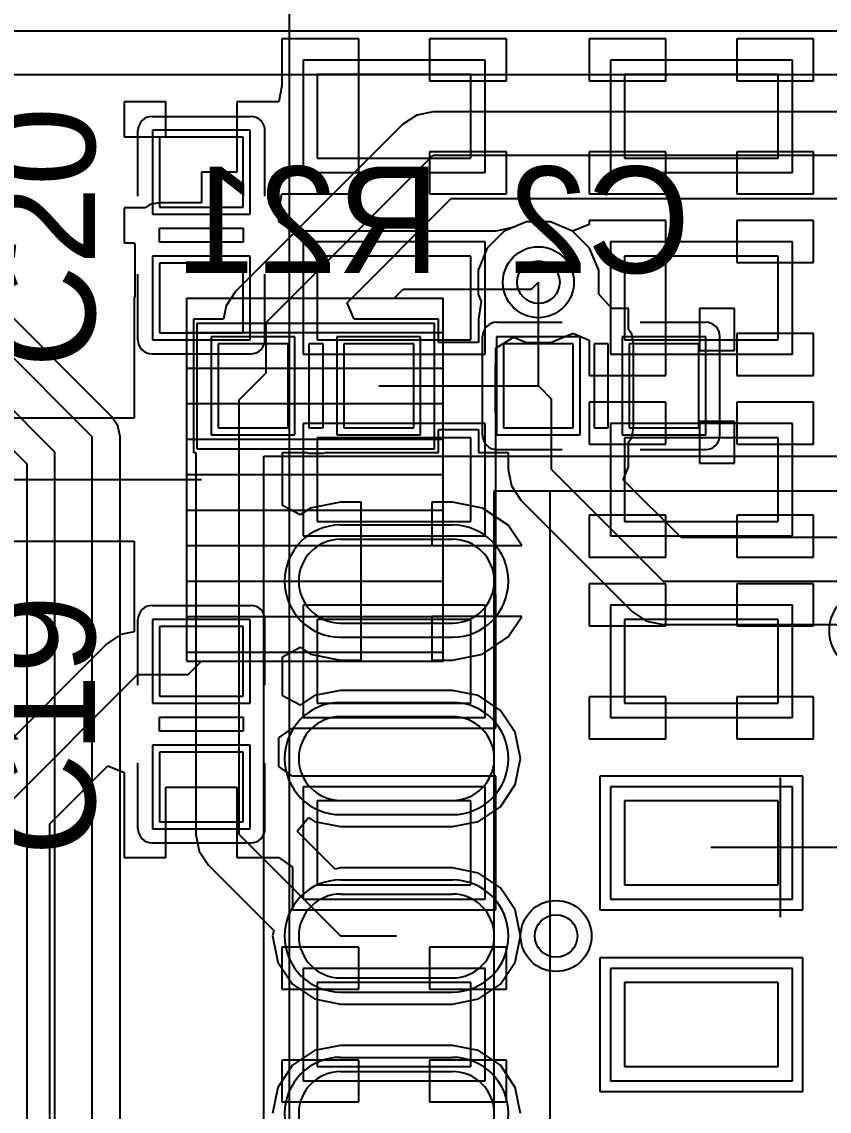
# Model space of a CAD drawing. Header units: millimetres. Extents: x 3.09 to 5.5, y 1.46 to 3.23.
# Drawn here: x 3.7693 to 3.997, y 2.4006 to 2.7076 of the extents above; entities that cross this region are included whole.
import ezdxf

# ---------------------------------------------------------------- set-up
doc = ezdxf.new("R2010")
doc.units = ezdxf.units.MM
doc.header["$MEASUREMENT"] = 0
for name, color, linetype in [('BottomLayer', 5, 'Continuous'), ('BottomOverlay', 54, 'Continuous'), ('BottomPaste', 16, 'Continuous'), ('BottomSolder', 6, 'Continuous'), ('Mechanical12', 56, 'Continuous'), ('Mechanical13', 56, 'Continuous'), ('Mechanical15', 56, 'Continuous'), ('MultiLayer', 9, 'Continuous'), ('TopLayer', 1, 'Continuous'), ('TopOverlay', 2, 'Continuous'), ('TopPaste', 8, 'Continuous'), ('TopSolder', 216, 'Continuous'), ('ViaHoleLayer', 16, 'Continuous')]:
    doc.layers.add(name, color=color, linetype=linetype)

# ---------------------------------------------------------------- blocks, each defined once
blk = doc.blocks.new('SOP_8_B_17')
at = {"layer": 'BottomLayer'}
for p, q in [((-0.09252, 0.08681), (-0.12402, 0.08681)), ((0.12402, 0.08681), (0.09252, 0.08681)), ((-0.09252, 0.06319), (-0.12402, 0.06319)), ((0.12402, 0.06319), (0.09252, 0.06319)), ((-0.09252, 0.03681), (-0.12402, 0.03681)), ((0.12402, 0.03681), (0.09252, 0.03681)), ((-0.09252, 0.01319), (-0.12402, 0.01319)), ((0.12402, 0.01319), (0.09252, 0.01319)), ((-0.09252, -0.01319), (-0.12402, -0.01319)), ((0.12402, -0.01319), (0.09252, -0.01319)), ((-0.09252, -0.03681), (-0.12402, -0.03681)), ((0.12402, -0.03681), (0.09252, -0.03681)), ((-0.09252, -0.06319), (-0.12402, -0.06319)), ((0.12402, -0.06319), (0.09252, -0.06319)), ((-0.09252, -0.08681), (-0.12402, -0.08681)), ((0.12402, -0.08681), (0.09252, -0.08681))]:
    blk.add_line(p, q, dxfattribs=at)
for centre, start, end in [((-0.12402, 0.075), 90, 270), ((-0.09252, 0.075), 270, 90), ((0.09252, 0.075), 90, 270), ((0.12402, 0.075), 270, 90), ((-0.12402, 0.025), 90, 270), ((-0.09252, 0.025), 270, 90), ((0.09252, 0.025), 90, 270), ((0.12402, 0.025), 270, 90), ((-0.12402, -0.025), 90, 270), ((-0.09252, -0.025), 270, 90), ((0.09252, -0.025), 90, 270), ((0.12402, -0.025), 270, 90), ((-0.12402, -0.075), 90, 270), ((-0.09252, -0.075), 270, 90), ((0.09252, -0.075), 90, 270), ((0.12402, -0.075), 270, 90)]:
    blk.add_arc(centre, 0.01181, start, end, dxfattribs=at)
at = {"layer": 'BottomOverlay'}
for p, q in [((0.06496, 0.10039), (-0.06496, 0.10039)), ((-0.06496, 0.10039), (-0.06496, -0.10039)), ((0.06496, 0.10039), (0.06496, -0.10039)), ((0.06496, -0.10039), (-0.06496, -0.10039))]:
    blk.add_line(p, q, dxfattribs=at)
for centre, radius in [((-0.02559, -0.06102), 0.01181), ((-0.10827, -0.10846), 0.00492)]:
    blk.add_circle(centre, radius, dxfattribs=at)
at = {"layer": 'BottomPaste'}
for p, q in [((-0.09252, 0.08681), (-0.12402, 0.08681)), ((0.12402, 0.08681), (0.09252, 0.08681)), ((-0.09252, 0.06319), (-0.12402, 0.06319)), ((0.12402, 0.06319), (0.09252, 0.06319)), ((-0.09252, 0.03681), (-0.12402, 0.03681)), ((0.12402, 0.03681), (0.09252, 0.03681)), ((-0.09252, 0.01319), (-0.12402, 0.01319)), ((0.12402, 0.01319), (0.09252, 0.01319)), ((-0.09252, -0.01319), (-0.12402, -0.01319)), ((0.12402, -0.01319), (0.09252, -0.01319)), ((-0.09252, -0.03681), (-0.12402, -0.03681)), ((0.12402, -0.03681), (0.09252, -0.03681)), ((-0.09252, -0.06319), (-0.12402, -0.06319)), ((0.12402, -0.06319), (0.09252, -0.06319)), ((-0.09252, -0.08681), (-0.12402, -0.08681)), ((0.12402, -0.08681), (0.09252, -0.08681))]:
    blk.add_line(p, q, dxfattribs=at)
for centre, start, end in [((-0.12402, 0.075), 90, 270), ((-0.09252, 0.075), 270, 90), ((0.09252, 0.075), 90, 270), ((0.12402, 0.075), 270, 90), ((-0.12402, 0.025), 90, 270), ((-0.09252, 0.025), 270, 90), ((0.09252, 0.025), 90, 270), ((0.12402, 0.025), 270, 90), ((-0.12402, -0.025), 90, 270), ((-0.09252, -0.025), 270, 90), ((0.09252, -0.025), 90, 270), ((0.12402, -0.025), 270, 90), ((-0.12402, -0.075), 90, 270), ((-0.09252, -0.075), 270, 90), ((0.09252, -0.075), 90, 270), ((0.12402, -0.075), 270, 90)]:
    blk.add_arc(centre, 0.01181, start, end, dxfattribs=at)
at = {"layer": 'BottomSolder'}
for p, q in [((-0.09252, 0.09081), (-0.12402, 0.09081)), ((0.12402, 0.09081), (0.09252, 0.09081)), ((-0.09252, 0.05919), (-0.12402, 0.05919)), ((0.12402, 0.05919), (0.09252, 0.05919)), ((-0.09252, 0.04081), (-0.12402, 0.04081)), ((0.12402, 0.04081), (0.09252, 0.04081)), ((-0.09252, 0.00919), (-0.12402, 0.00919)), ((0.12402, 0.00919), (0.09252, 0.00919)), ((-0.09252, -0.00919), (-0.12402, -0.00919)), ((0.12402, -0.00919), (0.09252, -0.00919)), ((-0.09252, -0.04081), (-0.12402, -0.04081)), ((0.12402, -0.04081), (0.09252, -0.04081)), ((-0.09252, -0.05919), (-0.12402, -0.05919)), ((0.12402, -0.05919), (0.09252, -0.05919)), ((-0.09252, -0.09081), (-0.12402, -0.09081)), ((0.12402, -0.09081), (0.09252, -0.09081))]:
    blk.add_line(p, q, dxfattribs=at)
for centre, start, end in [((-0.12402, 0.075), 90, 270), ((-0.09252, 0.075), 270, 90), ((0.09252, 0.075), 90, 270), ((0.12402, 0.075), 270, 90), ((-0.12402, 0.025), 90, 270), ((-0.09252, 0.025), 270, 90), ((0.09252, 0.025), 90, 270), ((0.12402, 0.025), 270, 90), ((-0.12402, -0.025), 90, 270), ((-0.09252, -0.025), 270, 90), ((0.09252, -0.025), 90, 270), ((0.12402, -0.025), 270, 90), ((-0.12402, -0.075), 90, 270), ((-0.09252, -0.075), 270, 90), ((0.09252, -0.075), 90, 270), ((0.12402, -0.075), 270, 90)]:
    blk.add_arc(centre, 0.01581, start, end, dxfattribs=at)
at = {"layer": 'Mechanical13'}
for p, q in [((0.08071, 0.10039), (-0.08071, 0.10039)), ((-0.08071, 0.10039), (-0.08071, -0.10039)), ((0.08071, 0.10039), (0.08071, -0.10039)), ((0.08071, -0.10039), (-0.08071, -0.10039))]:
    blk.add_line(p, q, dxfattribs=at)
blk.add_circle((-0.04528, -0.06496), 0.01969, dxfattribs=at)
at = {"layer": 'Mechanical15'}
for p, q in [((0.14567, 0.11024), (-0.14567, 0.11024)), ((-0.14567, 0.11024), (-0.14567, -0.11024)), ((0.14567, 0.11024), (0.14567, -0.11024)), ((0, 0.01969), (0, -0.01969)), ((0.01969, 0), (-0.01969, 0)), ((0.14567, -0.11024), (-0.14567, -0.11024))]:
    blk.add_line(p, q, dxfattribs=at)
blk = doc.blocks.new('AIR722UG_A10_18')
at = {"layer": 'TopLayer'}
for p, q in [((0.00787, 0.67126), (0.00787, 0.64764)), ((0.05118, 0.67126), (0.00787, 0.67126)), ((0.05118, 0.64764), (0.05118, 0.67126)), ((0.09449, 0.67126), (0.09449, 0.64764)), ((0.1378, 0.67126), (0.09449, 0.67126)), ((0.1378, 0.64764), (0.1378, 0.67126)), ((0.00787, 0.64764), (0.05118, 0.64764)), ((0.09449, 0.64764), (0.1378, 0.64764)), ((0.00787, 0.62008), (0.00787, 0.59646)), ((0.05118, 0.62008), (0.00787, 0.62008)), ((0.05118, 0.59646), (0.05118, 0.62008)), ((0.09449, 0.62008), (0.09449, 0.59646)), ((0.1378, 0.62008), (0.09449, 0.62008)), ((0.1378, 0.59646), (0.1378, 0.62008)), ((0.00787, 0.59646), (0.05118, 0.59646)), ((0.09449, 0.59646), (0.1378, 0.59646)), ((0.00787, 0.5689), (0.00787, 0.54528)), ((0.05118, 0.5689), (0.00787, 0.5689)), ((0.05118, 0.54528), (0.05118, 0.5689)), ((0.09449, 0.5689), (0.09449, 0.54528)), ((0.1378, 0.5689), (0.09449, 0.5689)), ((0.1378, 0.54528), (0.1378, 0.5689)), ((0.00787, 0.54528), (0.05118, 0.54528)), ((0.09449, 0.54528), (0.1378, 0.54528)), ((0.00787, 0.51772), (0.00787, 0.49409)), ((0.05118, 0.51772), (0.00787, 0.51772)), ((0.05118, 0.49409), (0.05118, 0.51772)), ((0.09449, 0.51772), (0.09449, 0.49409)), ((0.1378, 0.51772), (0.09449, 0.51772)), ((0.1378, 0.49409), (0.1378, 0.51772)), ((0.00787, 0.49409), (0.05118, 0.49409)), ((0.09449, 0.49409), (0.1378, 0.49409)), ((0.00787, 0.46654), (0.00787, 0.44291)), ((0.05118, 0.46654), (0.00787, 0.46654)), ((0.05118, 0.44291), (0.05118, 0.46654)), ((0.09449, 0.46654), (0.09449, 0.44291)), ((0.1378, 0.46654), (0.09449, 0.46654)), ((0.1378, 0.44291), (0.1378, 0.46654)), ((0.00787, 0.44291), (0.05118, 0.44291)), ((0.09449, 0.44291), (0.1378, 0.44291)), ((0.00787, 0.41535), (0.00787, 0.39173)), ((0.05118, 0.41535), (0.00787, 0.41535)), ((0.05118, 0.39173), (0.05118, 0.41535)), ((0.09449, 0.41535), (0.09449, 0.39173)), ((0.1378, 0.41535), (0.09449, 0.41535)), ((0.1378, 0.39173), (0.1378, 0.41535)), ((0.00787, 0.39173), (0.05118, 0.39173)), ((0.09449, 0.39173), (0.1378, 0.39173))]:
    blk.add_line(p, q, dxfattribs=at)
at = {"layer": 'TopOverlay'}
blk.add_line((0, 0), (0, 0.81102), dxfattribs=at)
at = {"layer": 'TopPaste'}
for p, q in [((0.00787, 0.67126), (0.00787, 0.64764)), ((0.05118, 0.67126), (0.00787, 0.67126)), ((0.05118, 0.64764), (0.05118, 0.67126)), ((0.09449, 0.67126), (0.09449, 0.64764)), ((0.1378, 0.67126), (0.09449, 0.67126)), ((0.1378, 0.64764), (0.1378, 0.67126)), ((0.00787, 0.64764), (0.05118, 0.64764)), ((0.09449, 0.64764), (0.1378, 0.64764)), ((0.00787, 0.62008), (0.00787, 0.59646)), ((0.05118, 0.62008), (0.00787, 0.62008)), ((0.05118, 0.59646), (0.05118, 0.62008)), ((0.09449, 0.62008), (0.09449, 0.59646)), ((0.1378, 0.62008), (0.09449, 0.62008)), ((0.1378, 0.59646), (0.1378, 0.62008)), ((0.00787, 0.59646), (0.05118, 0.59646)), ((0.09449, 0.59646), (0.1378, 0.59646)), ((0.00787, 0.5689), (0.00787, 0.54528)), ((0.05118, 0.5689), (0.00787, 0.5689)), ((0.05118, 0.54528), (0.05118, 0.5689)), ((0.09449, 0.5689), (0.09449, 0.54528)), ((0.1378, 0.5689), (0.09449, 0.5689)), ((0.1378, 0.54528), (0.1378, 0.5689)), ((0.00787, 0.54528), (0.05118, 0.54528)), ((0.09449, 0.54528), (0.1378, 0.54528)), ((0.00787, 0.51772), (0.00787, 0.49409)), ((0.05118, 0.51772), (0.00787, 0.51772)), ((0.05118, 0.49409), (0.05118, 0.51772)), ((0.09449, 0.51772), (0.09449, 0.49409)), ((0.1378, 0.51772), (0.09449, 0.51772)), ((0.1378, 0.49409), (0.1378, 0.51772)), ((0.00787, 0.49409), (0.05118, 0.49409)), ((0.09449, 0.49409), (0.1378, 0.49409)), ((0.00787, 0.46654), (0.00787, 0.44291)), ((0.05118, 0.46654), (0.00787, 0.46654)), ((0.05118, 0.44291), (0.05118, 0.46654)), ((0.09449, 0.46654), (0.09449, 0.44291)), ((0.1378, 0.46654), (0.09449, 0.46654)), ((0.1378, 0.44291), (0.1378, 0.46654)), ((0.00787, 0.44291), (0.05118, 0.44291)), ((0.09449, 0.44291), (0.1378, 0.44291)), ((0.00787, 0.41535), (0.00787, 0.39173)), ((0.05118, 0.41535), (0.00787, 0.41535)), ((0.05118, 0.39173), (0.05118, 0.41535)), ((0.09449, 0.41535), (0.09449, 0.39173)), ((0.1378, 0.41535), (0.09449, 0.41535)), ((0.1378, 0.39173), (0.1378, 0.41535)), ((0.00787, 0.39173), (0.05118, 0.39173)), ((0.09449, 0.39173), (0.1378, 0.39173))]:
    blk.add_line(p, q, dxfattribs=at)
at = {"layer": 'TopSolder'}
for p, q in [((0.00387, 0.67526), (0.00387, 0.64364)), ((0.05518, 0.67526), (0.00387, 0.67526)), ((0.05518, 0.64364), (0.05518, 0.67526)), ((0.09049, 0.67526), (0.09049, 0.64364)), ((0.1418, 0.67526), (0.09049, 0.67526)), ((0.1418, 0.64364), (0.1418, 0.67526)), ((0.00387, 0.64364), (0.05518, 0.64364)), ((0.09049, 0.64364), (0.1418, 0.64364)), ((0.00387, 0.62408), (0.00387, 0.59246)), ((0.05518, 0.62408), (0.00387, 0.62408)), ((0.05518, 0.59246), (0.05518, 0.62408)), ((0.09049, 0.62408), (0.09049, 0.59246)), ((0.1418, 0.62408), (0.09049, 0.62408)), ((0.1418, 0.59246), (0.1418, 0.62408)), ((0.00387, 0.59246), (0.05518, 0.59246)), ((0.09049, 0.59246), (0.1418, 0.59246)), ((0.00387, 0.5729), (0.00387, 0.54128)), ((0.05518, 0.5729), (0.00387, 0.5729)), ((0.05518, 0.54128), (0.05518, 0.5729)), ((0.09049, 0.5729), (0.09049, 0.54128)), ((0.1418, 0.5729), (0.09049, 0.5729)), ((0.1418, 0.54128), (0.1418, 0.5729)), ((0.00387, 0.54128), (0.05518, 0.54128)), ((0.09049, 0.54128), (0.1418, 0.54128)), ((0.00387, 0.52172), (0.00387, 0.49009)), ((0.05518, 0.52172), (0.00387, 0.52172)), ((0.05518, 0.49009), (0.05518, 0.52172)), ((0.09049, 0.52172), (0.09049, 0.49009)), ((0.1418, 0.52172), (0.09049, 0.52172)), ((0.1418, 0.49009), (0.1418, 0.52172)), ((0.00387, 0.49009), (0.05518, 0.49009)), ((0.09049, 0.49009), (0.1418, 0.49009)), ((0.00387, 0.47054), (0.00387, 0.43891)), ((0.05518, 0.47054), (0.00387, 0.47054)), ((0.05518, 0.43891), (0.05518, 0.47054)), ((0.09049, 0.47054), (0.09049, 0.43891)), ((0.1418, 0.47054), (0.09049, 0.47054)), ((0.1418, 0.43891), (0.1418, 0.47054)), ((0.00387, 0.43891), (0.05518, 0.43891)), ((0.09049, 0.43891), (0.1418, 0.43891)), ((0.00387, 0.41935), (0.00387, 0.38773)), ((0.05518, 0.41935), (0.00387, 0.41935)), ((0.05518, 0.38773), (0.05518, 0.41935)), ((0.09049, 0.41935), (0.09049, 0.38773)), ((0.1418, 0.41935), (0.09049, 0.41935)), ((0.1418, 0.38773), (0.1418, 0.41935)), ((0.00387, 0.38773), (0.05518, 0.38773)), ((0.09049, 0.38773), (0.1418, 0.38773))]:
    blk.add_line(p, q, dxfattribs=at)
blk = doc.blocks.new('R0402_B_36')
at = {"layer": 'BottomLayer'}
for p, q in [((-0.00787, 0.01181), (-0.02756, 0.01181)), ((-0.02756, 0.01181), (-0.02756, -0.01181)), ((-0.00787, -0.01181), (-0.00787, 0.01181)), ((-0.002, 0.01181), (-0.002, -0.01181)), ((0.002, 0.01181), (-0.002, 0.01181)), ((0.002, -0.01181), (0.002, 0.01181)), ((0.02756, 0.01181), (0.00787, 0.01181)), ((0.00787, 0.01181), (0.00787, -0.01181)), ((0.02756, -0.01181), (0.02756, 0.01181)), ((-0.02756, -0.01181), (-0.00787, -0.01181)), ((-0.002, -0.01181), (0.002, -0.01181)), ((0.00787, -0.01181), (0.02756, -0.01181))]:
    blk.add_line(p, q, dxfattribs=at)
at = {"layer": 'BottomOverlay'}
for p, q in [((-0.03346, 0.01772), (0.03346, 0.01772)), ((-0.03346, -0.01772), (-0.03346, 0.01772)), ((0.03346, -0.01772), (0.03346, 0.01772)), ((-0.03346, -0.01772), (0.03346, -0.01772))]:
    blk.add_line(p, q, dxfattribs=at)
at = {"layer": 'BottomPaste'}
for p, q in [((-0.00787, 0.01181), (-0.02756, 0.01181)), ((-0.02756, 0.01181), (-0.02756, -0.01181)), ((-0.00787, -0.01181), (-0.00787, 0.01181)), ((0.02756, 0.01181), (0.00787, 0.01181)), ((0.00787, 0.01181), (0.00787, -0.01181)), ((0.02756, -0.01181), (0.02756, 0.01181)), ((-0.02756, -0.01181), (-0.00787, -0.01181)), ((0.00787, -0.01181), (0.02756, -0.01181))]:
    blk.add_line(p, q, dxfattribs=at)
at = {"layer": 'BottomSolder'}
for p, q in [((-0.00591, 0.01378), (-0.02953, 0.01378)), ((-0.02953, 0.01378), (-0.02953, -0.01378)), ((-0.00591, -0.01378), (-0.00591, 0.01378)), ((0.02953, 0.01378), (0.00591, 0.01378)), ((0.00591, 0.01378), (0.00591, -0.01378)), ((0.02953, -0.01378), (0.02953, 0.01378)), ((-0.02953, -0.01378), (-0.00591, -0.01378)), ((0.00591, -0.01378), (0.02953, -0.01378))]:
    blk.add_line(p, q, dxfattribs=at)
at = {"layer": 'Mechanical12'}
for p, q in [((-0.03346, 0.01772), (0.03346, 0.01772)), ((-0.03346, -0.01772), (-0.03346, 0.01772)), ((0.03346, -0.01772), (0.03346, 0.01772)), ((-0.03346, -0.01772), (0.03346, -0.01772))]:
    blk.add_line(p, q, dxfattribs=at)
blk = doc.blocks.new('C0402_71')
at = {"layer": 'TopLayer'}
for p, q in [((-0.00787, 0.01181), (-0.02756, 0.01181)), ((-0.02756, 0.01181), (-0.02756, -0.01181)), ((-0.00787, -0.01181), (-0.00787, 0.01181)), ((-0.002, -0.01181), (-0.002, 0.01181)), ((-0.002, 0.01181), (0.002, 0.01181)), ((0.002, 0.01181), (0.002, -0.01181)), ((0.02756, 0.01181), (0.00787, 0.01181)), ((0.00787, 0.01181), (0.00787, -0.01181)), ((0.02756, -0.01181), (0.02756, 0.01181)), ((-0.02756, -0.01181), (-0.00787, -0.01181)), ((0.002, -0.01181), (-0.002, -0.01181)), ((0.00787, -0.01181), (0.02756, -0.01181))]:
    blk.add_line(p, q, dxfattribs=at)
at = {"layer": 'TopOverlay'}
for p, q in [((-0.011, 0.01791), (-0.02946, 0.01791)), ((0.02946, 0.01791), (0.011, 0.01791)), ((-0.03346, -0.01391), (-0.03346, 0.01391)), ((0.03346, -0.01391), (0.03346, 0.01391)), ((-0.011, -0.01791), (-0.02946, -0.01791)), ((0.02946, -0.01791), (0.011, -0.01791))]:
    blk.add_line(p, q, dxfattribs=at)
for centre, start, end in [((-0.02946, 0.01391), 90, 180), ((0.02946, 0.01391), 0, 90), ((-0.02946, -0.01391), 180, 270), ((0.02946, -0.01391), 270, 0)]:
    blk.add_arc(centre, 0.004, start, end, dxfattribs=at)
at = {"layer": 'TopPaste'}
for p, q in [((-0.00787, 0.01181), (-0.02756, 0.01181)), ((-0.02756, 0.01181), (-0.02756, -0.01181)), ((-0.00787, -0.01181), (-0.00787, 0.01181)), ((0.02756, 0.01181), (0.00787, 0.01181)), ((0.00787, 0.01181), (0.00787, -0.01181)), ((0.02756, -0.01181), (0.02756, 0.01181)), ((-0.02756, -0.01181), (-0.00787, -0.01181)), ((0.00787, -0.01181), (0.02756, -0.01181))]:
    blk.add_line(p, q, dxfattribs=at)
at = {"layer": 'TopSolder'}
for p, q in [((-0.00591, 0.01378), (-0.02953, 0.01378)), ((-0.02953, 0.01378), (-0.02953, -0.01378)), ((-0.00591, -0.01378), (-0.00591, 0.01378)), ((0.02953, 0.01378), (0.00591, 0.01378)), ((0.00591, 0.01378), (0.00591, -0.01378)), ((0.02953, -0.01378), (0.02953, 0.01378)), ((-0.02953, -0.01378), (-0.00591, -0.01378)), ((0.00591, -0.01378), (0.02953, -0.01378))]:
    blk.add_line(p, q, dxfattribs=at)
blk = doc.blocks.new('C0402_72')
at = {"layer": 'TopLayer'}
for p, q in [((-0.00787, 0.01181), (-0.02756, 0.01181)), ((-0.02756, 0.01181), (-0.02756, -0.01181)), ((-0.00787, -0.01181), (-0.00787, 0.01181)), ((-0.002, -0.01181), (-0.002, 0.01181)), ((-0.002, 0.01181), (0.002, 0.01181)), ((0.002, 0.01181), (0.002, -0.01181)), ((0.02756, 0.01181), (0.00787, 0.01181)), ((0.00787, 0.01181), (0.00787, -0.01181)), ((0.02756, -0.01181), (0.02756, 0.01181)), ((-0.02756, -0.01181), (-0.00787, -0.01181)), ((0.002, -0.01181), (-0.002, -0.01181)), ((0.00787, -0.01181), (0.02756, -0.01181))]:
    blk.add_line(p, q, dxfattribs=at)
at = {"layer": 'TopOverlay'}
for p, q in [((-0.02946, 0.01791), (-0.011, 0.01791)), ((0.011, 0.01791), (0.02946, 0.01791)), ((-0.03346, 0.01391), (-0.03346, -0.01391)), ((0.03346, 0.01391), (0.03346, -0.01391)), ((-0.02946, -0.01791), (-0.011, -0.01791)), ((0.011, -0.01791), (0.02946, -0.01791))]:
    blk.add_line(p, q, dxfattribs=at)
for centre, start, end in [((-0.02946, 0.01391), 90, 180), ((0.02946, 0.01391), 0, 90), ((-0.02946, -0.01391), 180, 270), ((0.02946, -0.01391), 270, 0)]:
    blk.add_arc(centre, 0.004, start, end, dxfattribs=at)
at = {"layer": 'TopPaste'}
for p, q in [((-0.00787, 0.01181), (-0.02756, 0.01181)), ((-0.02756, 0.01181), (-0.02756, -0.01181)), ((-0.00787, -0.01181), (-0.00787, 0.01181)), ((0.02756, 0.01181), (0.00787, 0.01181)), ((0.00787, 0.01181), (0.00787, -0.01181)), ((0.02756, -0.01181), (0.02756, 0.01181)), ((-0.02756, -0.01181), (-0.00787, -0.01181)), ((0.00787, -0.01181), (0.02756, -0.01181))]:
    blk.add_line(p, q, dxfattribs=at)
at = {"layer": 'TopSolder'}
for p, q in [((-0.00591, 0.01378), (-0.02953, 0.01378)), ((-0.02953, 0.01378), (-0.02953, -0.01378)), ((-0.00591, -0.01378), (-0.00591, 0.01378)), ((0.02953, 0.01378), (0.00591, 0.01378)), ((0.00591, 0.01378), (0.00591, -0.01378)), ((0.02953, -0.01378), (0.02953, 0.01378)), ((-0.02953, -0.01378), (-0.00591, -0.01378)), ((0.00591, -0.01378), (0.02953, -0.01378))]:
    blk.add_line(p, q, dxfattribs=at)
blk = doc.blocks.new('C0402_B_74')
at = {"layer": 'BottomLayer'}
for p, q in [((-0.00787, 0.01181), (-0.02756, 0.01181)), ((-0.02756, 0.01181), (-0.02756, -0.01181)), ((-0.00787, -0.01181), (-0.00787, 0.01181)), ((-0.002, 0.01181), (-0.002, -0.01181)), ((0.002, 0.01181), (-0.002, 0.01181)), ((0.002, -0.01181), (0.002, 0.01181)), ((0.02756, 0.01181), (0.00787, 0.01181)), ((0.00787, 0.01181), (0.00787, -0.01181)), ((0.02756, -0.01181), (0.02756, 0.01181)), ((-0.02756, -0.01181), (-0.00787, -0.01181)), ((-0.002, -0.01181), (0.002, -0.01181)), ((0.00787, -0.01181), (0.02756, -0.01181))]:
    blk.add_line(p, q, dxfattribs=at)
at = {"layer": 'BottomOverlay'}
for p, q in [((-0.02946, 0.01791), (-0.011, 0.01791)), ((0.011, 0.01791), (0.02946, 0.01791)), ((-0.03346, -0.01391), (-0.03346, 0.01391)), ((0.03346, -0.01391), (0.03346, 0.01391)), ((-0.02946, -0.01791), (-0.011, -0.01791)), ((0.011, -0.01791), (0.02946, -0.01791))]:
    blk.add_line(p, q, dxfattribs=at)
for centre, start, end in [((-0.02946, 0.01391), 90, 180), ((0.02946, 0.01391), 0, 90), ((-0.02946, -0.01391), 180, 270), ((0.02946, -0.01391), 270, 0)]:
    blk.add_arc(centre, 0.004, start, end, dxfattribs=at)
at = {"layer": 'BottomPaste'}
for p, q in [((-0.00787, 0.01181), (-0.02756, 0.01181)), ((-0.02756, 0.01181), (-0.02756, -0.01181)), ((-0.00787, -0.01181), (-0.00787, 0.01181)), ((0.02756, 0.01181), (0.00787, 0.01181)), ((0.00787, 0.01181), (0.00787, -0.01181)), ((0.02756, -0.01181), (0.02756, 0.01181)), ((-0.02756, -0.01181), (-0.00787, -0.01181)), ((0.00787, -0.01181), (0.02756, -0.01181))]:
    blk.add_line(p, q, dxfattribs=at)
at = {"layer": 'BottomSolder'}
for p, q in [((-0.00591, 0.01378), (-0.02953, 0.01378)), ((-0.02953, 0.01378), (-0.02953, -0.01378)), ((-0.00591, -0.01378), (-0.00591, 0.01378)), ((0.02953, 0.01378), (0.00591, 0.01378)), ((0.00591, 0.01378), (0.00591, -0.01378)), ((0.02953, -0.01378), (0.02953, 0.01378)), ((-0.02953, -0.01378), (-0.00591, -0.01378)), ((0.00591, -0.01378), (0.02953, -0.01378))]:
    blk.add_line(p, q, dxfattribs=at)

msp = doc.modelspace()

# ---------------------------------------------------------------- linework, layer by layer
at = {"layer": 'BottomLayer'}
for p, q in [((3.79475, 2.59627), (3.57284, 2.81819)), ((3.56494, 2.81491), (3.78917, 2.59068)), ((3.55444, 2.81056), (3.77867, 2.58633)), ((3.54885, 2.80498), (3.77076, 2.58306)), ((3.755, 2.705), (4.0515, 2.705)), ((3.755, 2.69276), (4.03969, 2.69276)), ((3.8807, 2.6813), (3.87673, 2.67865)), ((3.88538, 2.68224), (3.8807, 2.6813)), ((4.17997, 2.68224), (3.88538, 2.68224)), ((3.87673, 2.67865), (3.82963, 2.63155)), ((3.83828, 2.6229), (3.88538, 2.67)), ((3.88538, 2.67), (4.19197, 2.67)), ((3.86112, 2.62843), (3.89045, 2.65776)), ((3.89045, 2.65776), (4.17997, 2.65776)), ((3.91162, 2.65121), (3.90537, 2.64862)), ((3.91838, 2.65121), (3.91162, 2.65121)), ((3.92463, 2.64862), (3.91838, 2.65121)), ((3.90537, 2.64862), (3.90059, 2.64384)), ((3.92941, 2.64384), (3.92463, 2.64862)), ((3.90059, 2.64384), (3.898, 2.63759)), ((3.932, 2.63759), (3.92941, 2.64384)), ((3.898, 2.63759), (3.898, 2.63083)), ((3.932, 2.63123), (3.932, 2.63759)), ((3.915, 2.605), (3.915, 2.63421)), ((3.82963, 2.63155), (3.82698, 2.62758)), ((3.898, 2.63083), (3.89883, 2.62881)), ((3.932, 2.63083), (3.932, 2.63123)), ((3.93575, 2.62681), (3.932, 2.63083)), ((3.86303, 2.62381), (3.86112, 2.62843)), ((3.89883, 2.62881), (3.89816, 2.62381)), ((3.82698, 2.62758), (3.82623, 2.62381)), ((3.94043, 2.62681), (3.93575, 2.62681)), ((3.94043, 2.62086), (3.94043, 2.62681)), ((3.97028, 2.62681), (3.96043, 2.62681)), ((3.96043, 2.62681), (3.96043, 2.615)), ((3.97028, 2.615), (3.97028, 2.62681)), ((3.82623, 2.62381), (3.81772, 2.62381)), ((3.81772, 2.62381), (3.81772, 2.58619)), ((3.83828, 2.60872), (3.83828, 2.6229)), ((3.88684, 2.62381), (3.86303, 2.62381)), ((3.88684, 2.61724), (3.88684, 2.62381)), ((3.89816, 2.62381), (3.89816, 2.62381)), ((3.89816, 2.62381), (3.89816, 2.62381)), ((3.89816, 2.62381), (3.89816, 2.61724)), ((3.94131, 2.61954), (3.94043, 2.62086)), ((3.94186, 2.61681), (3.94131, 2.61954)), ((3.89816, 2.61724), (3.88684, 2.61724)), ((3.94186, 2.605), (3.94186, 2.61681)), ((3.96043, 2.615), (3.97028, 2.615)), ((3.83064, 2.60108), (3.83828, 2.60872)), ((3.87, 2.605), (3.915, 2.605)), ((3.915, 2.605), (3.91872, 2.60128)), ((3.94186, 2.59319), (3.94186, 2.605)), ((3.83064, 2.47861), (3.83064, 2.60108)), ((3.91872, 2.58148), (3.91872, 2.60128)), ((3.79647, 2.59371), (3.79475, 2.59627)), ((3.97028, 2.595), (3.96043, 2.595)), ((3.96043, 2.595), (3.96043, 2.58319)), ((3.97028, 2.58319), (3.97028, 2.595)), ((3.79707, 2.59068), (3.79647, 2.59371)), ((3.88684, 2.58619), (3.88684, 2.59276)), ((3.88684, 2.59276), (3.89816, 2.59276)), ((3.89816, 2.59276), (3.89816, 2.58619)), ((3.94131, 2.59046), (3.94186, 2.59319)), ((3.78917, 2.27568), (3.78917, 2.59068)), ((3.79707, 2.27896), (3.79707, 2.59068)), ((3.94043, 2.58914), (3.94131, 2.59046)), ((3.94043, 2.58219), (3.94043, 2.58914)), ((3.77867, 2.27133), (3.77867, 2.58633)), ((3.81772, 2.58619), (3.81841, 2.58619)), ((3.81841, 2.58619), (3.81841, 2.47861)), ((3.84288, 2.57131), (3.84288, 2.58619)), ((3.84288, 2.58619), (3.84959, 2.58619)), ((3.84959, 2.58619), (3.85028, 2.58605)), ((3.85028, 2.58605), (3.85428, 2.58605)), ((3.85428, 2.58605), (3.85497, 2.58619)), ((3.85497, 2.58619), (3.88684, 2.58619)), ((3.89816, 2.58619), (3.90648, 2.58619)), ((3.90648, 2.58619), (3.90648, 2.58148)), ((3.77076, 2.58306), (3.77076, 2.27133)), ((3.93893, 2.57857), (3.94043, 2.58219)), ((3.96043, 2.58319), (3.97028, 2.58319)), ((3.90648, 2.58148), (3.90741, 2.5768)), ((3.91872, 2.58148), (3.9502, 2.55)), ((3.95527, 2.56224), (3.93893, 2.57857)), ((3.90741, 2.5768), (3.91006, 2.57283)), ((3.91006, 2.57283), (3.94155, 2.54135)), ((3.84788, 2.56863), (3.84288, 2.57131)), ((3.85074, 2.57055), (3.84788, 2.56863)), ((3.85925, 2.57224), (3.85074, 2.57055)), ((3.865, 2.57224), (3.85925, 2.57224)), ((3.865, 2.55), (3.865, 2.57224)), ((3.89075, 2.57224), (3.885, 2.57224)), ((3.885, 2.57224), (3.885, 2.56)), ((3.89926, 2.57055), (3.89075, 2.57224)), ((3.90647, 2.56572), (3.89926, 2.57055)), ((3.9103, 2.56), (3.90647, 2.56572)), ((4.06134, 2.56224), (3.95527, 2.56224)), ((3.885, 2.56), (3.9103, 2.56)), ((3.865, 2.52776), (3.865, 2.55)), ((3.9502, 2.55), (4.09154, 2.55)), ((3.9103, 2.54), (3.885, 2.54)), ((3.885, 2.54), (3.885, 2.52776)), ((3.90647, 2.53428), (3.9103, 2.54)), ((3.94155, 2.54135), (3.94552, 2.5387)), ((3.94552, 2.5387), (3.9502, 2.53776)), ((3.9502, 2.53776), (4.06134, 2.53776)), ((3.89926, 2.52945), (3.90647, 2.53428)), ((3.84288, 2.52869), (3.84788, 2.53137)), ((3.84788, 2.53137), (3.85074, 2.52945)), ((3.85074, 2.52945), (3.85925, 2.52776)), ((3.89075, 2.52776), (3.89926, 2.52945)), ((3.84288, 2.51767), (3.84288, 2.52869)), ((3.85925, 2.52776), (3.865, 2.52776)), ((3.885, 2.52776), (3.89075, 2.52776)), ((3.84788, 2.51503), (3.84288, 2.51767)), ((3.85191, 2.51772), (3.84788, 2.51503)), ((3.85925, 2.51918), (3.85191, 2.51772)), ((3.89075, 2.51918), (3.85925, 2.51918)), ((3.89809, 2.51772), (3.89075, 2.51918)), ((3.90431, 2.51356), (3.89809, 2.51772)), ((3.90847, 2.50734), (3.90431, 2.51356)), ((3.90993, 2.5), (3.90847, 2.50734)), ((3.90847, 2.49266), (3.90993, 2.5)), ((3.90431, 2.48644), (3.90847, 2.49266)), ((3.89809, 2.48228), (3.90431, 2.48644)), ((3.84702, 2.47954), (3.8502, 2.48342)), ((3.8502, 2.48342), (3.85191, 2.48228)), ((3.85191, 2.48228), (3.85925, 2.48082)), ((3.85925, 2.48082), (3.89075, 2.48082)), ((3.89075, 2.48082), (3.89809, 2.48228)), ((3.81841, 2.47861), (3.81934, 2.47393)), ((3.83064, 2.47861), (3.85925, 2.45)), ((3.85769, 2.46887), (3.84702, 2.47954)), ((3.81934, 2.47393), (3.82199, 2.46996)), ((3.82199, 2.46996), (3.84038, 2.45157)), ((3.85925, 2.46918), (3.85769, 2.46887)), ((3.89075, 2.46918), (3.85925, 2.46918)), ((3.89809, 2.46772), (3.89075, 2.46918)), ((3.90431, 2.46356), (3.89809, 2.46772)), ((3.90847, 2.45734), (3.90431, 2.46356)), ((3.90993, 2.45), (3.90847, 2.45734)), ((3.84038, 2.45157), (3.84007, 2.45)), ((3.84007, 2.45), (3.84153, 2.44266)), ((3.85925, 2.45), (3.875, 2.45)), ((3.90847, 2.44266), (3.90993, 2.45)), ((3.84153, 2.44266), (3.84569, 2.43644)), ((3.90431, 2.43644), (3.90847, 2.44266)), ((3.84569, 2.43644), (3.85191, 2.43228)), ((3.89809, 2.43228), (3.90431, 2.43644)), ((3.85191, 2.43228), (3.85925, 2.43082)), ((3.89075, 2.43082), (3.89809, 2.43228)), ((3.85925, 2.43082), (3.89075, 2.43082)), ((3.85925, 2.41918), (3.85191, 2.41772)), ((3.89075, 2.41918), (3.85925, 2.41918)), ((3.89809, 2.41772), (3.89075, 2.41918)), ((3.85191, 2.41772), (3.84569, 2.41356)), ((3.90431, 2.41356), (3.89809, 2.41772)), ((3.84569, 2.41356), (3.84153, 2.40734)), ((3.90847, 2.40734), (3.90431, 2.41356)), ((3.84153, 2.40734), (3.84007, 2.4)), ((3.90993, 2.4), (3.90847, 2.40734))]:
    msp.add_line(p, q, dxfattribs=at)
for centre in [(3.915, 2.63421), (3.92, 2.45)]:
    msp.add_circle(centre, 0.01, dxfattribs=at)
at = {"layer": 'MultiLayer'}
for centre in [(3.915, 2.63421), (3.92, 2.45)]:
    msp.add_circle(centre, 0.01, dxfattribs=at)
at = {"layer": 'TopLayer'}
for p, q in [((3.86433, 2.70276), (3.84268, 2.70276)), ((3.84268, 2.70276), (3.84268, 2.68968)), ((3.86433, 2.68094), (3.86433, 2.70276)), ((3.90598, 2.70276), (3.88433, 2.70276)), ((3.88433, 2.70276), (3.88433, 2.69094)), ((3.90598, 2.69094), (3.90598, 2.70276)), ((3.95094, 2.70276), (3.92929, 2.70276)), ((3.92929, 2.70276), (3.92929, 2.69094)), ((3.95094, 2.69094), (3.95094, 2.70276)), ((3.9926, 2.70276), (3.97094, 2.70276)), ((3.97094, 2.70276), (3.97094, 2.69094)), ((3.9926, 2.69094), (3.9926, 2.70276)), ((3.84268, 2.68968), (3.84181, 2.68504)), ((3.88433, 2.69094), (3.90598, 2.69094)), ((3.92929, 2.69094), (3.95094, 2.69094)), ((3.97094, 2.69094), (3.9926, 2.69094)), ((3.81, 2.68504), (3.79819, 2.68504)), ((3.79819, 2.68504), (3.79819, 2.6752)), ((3.81, 2.6752), (3.81, 2.68504)), ((3.83768, 2.68504), (3.83, 2.68504)), ((3.83, 2.68504), (3.83, 2.6652)), ((3.84181, 2.68504), (3.83768, 2.68504)), ((3.86433, 2.65913), (3.86433, 2.68094)), ((3.79819, 2.6752), (3.81, 2.6752)), ((3.90598, 2.67094), (3.88433, 2.67094)), ((3.88433, 2.67094), (3.88433, 2.65913)), ((3.90598, 2.65913), (3.90598, 2.67094)), ((3.95094, 2.67094), (3.92929, 2.67094)), ((3.92929, 2.67094), (3.92929, 2.65913)), ((3.95094, 2.65913), (3.95094, 2.67094)), ((3.9926, 2.67094), (3.97094, 2.67094)), ((3.97094, 2.67094), (3.97094, 2.65913)), ((3.9926, 2.65913), (3.9926, 2.67094)), ((3.83, 2.6652), (3.82, 2.6652)), ((3.82, 2.6652), (3.82, 2.65662)), ((3.84181, 2.65449), (3.84268, 2.65913)), ((3.84268, 2.65913), (3.84681, 2.65913)), ((3.84681, 2.65913), (3.86433, 2.65913)), ((3.88433, 2.65913), (3.90598, 2.65913)), ((3.92929, 2.65913), (3.95094, 2.65913)), ((3.97094, 2.65913), (3.9926, 2.65913)), ((3.80546, 2.65608), (3.80414, 2.6552)), ((3.80819, 2.65662), (3.80546, 2.65608)), ((3.82, 2.65662), (3.80819, 2.65662)), ((3.80414, 2.6552), (3.79819, 2.6552)), ((3.79819, 2.6552), (3.79819, 2.64535)), ((3.84181, 2.65131), (3.84181, 2.65449)), ((3.84568, 2.64857), (3.84181, 2.65131)), ((3.90783, 2.64964), (3.90298, 2.64857)), ((3.91162, 2.65121), (3.90783, 2.64964)), ((3.91838, 2.65121), (3.91162, 2.65121)), ((3.92463, 2.64862), (3.91838, 2.65121)), ((3.92929, 2.65049), (3.92467, 2.64858)), ((3.95094, 2.65157), (3.92929, 2.65157)), ((3.92929, 2.65157), (3.92929, 2.65049)), ((3.95094, 2.62976), (3.95094, 2.65157)), ((3.9926, 2.65157), (3.97094, 2.65157)), ((3.97094, 2.65157), (3.97094, 2.63976)), ((3.9926, 2.63976), (3.9926, 2.65157)), ((3.90298, 2.64857), (3.84568, 2.64857)), ((3.90298, 2.64857), (3.90298, 2.64857)), ((3.90298, 2.64857), (3.90298, 2.64857)), ((3.92467, 2.64858), (3.92463, 2.64862)), ((3.79819, 2.64535), (3.80108, 2.64535)), ((3.80108, 2.64535), (3.80119, 2.64479)), ((3.80119, 2.64479), (3.80119, 2.63031)), ((3.97094, 2.63976), (3.9926, 2.63976)), ((3.91309, 2.63229), (3.915, 2.63421)), ((3.87433, 2.62976), (3.87686, 2.63229)), ((3.87686, 2.63229), (3.91309, 2.63229)), ((3.80119, 2.63031), (3.80108, 2.62976)), ((3.80108, 2.62976), (3.80108, 2.59592)), ((3.81586, 2.62976), (3.88816, 2.62976)), ((3.81586, 2.5274), (3.81586, 2.62976)), ((3.88816, 2.5274), (3.88816, 2.62976)), ((3.95094, 2.60795), (3.95094, 2.62976)), ((3.81586, 2.62), (3.88816, 2.62)), ((3.90298, 2.61565), (3.90798, 2.61871)), ((3.90798, 2.61871), (3.91162, 2.61721)), ((3.91838, 2.61721), (3.92463, 2.61979)), ((3.92463, 2.61979), (3.92467, 2.61984)), ((3.92467, 2.61984), (3.92929, 2.61792)), ((3.9926, 2.61976), (3.97094, 2.61976)), ((3.97094, 2.61976), (3.97094, 2.60795)), ((3.9926, 2.60795), (3.9926, 2.61976)), ((3.90298, 2.61095), (3.90298, 2.61565)), ((3.91162, 2.61721), (3.91838, 2.61721)), ((3.92929, 2.61792), (3.92929, 2.60795)), ((3.81586, 2.61), (3.88816, 2.61)), ((3.90295, 2.59739), (3.90295, 2.61095)), ((3.90295, 2.61095), (3.90298, 2.61095)), ((3.92929, 2.60795), (3.95094, 2.60795)), ((3.97094, 2.60795), (3.9926, 2.60795)), ((3.81586, 2.6), (3.88816, 2.6)), ((3.95094, 2.60039), (3.92929, 2.60039)), ((3.92929, 2.60039), (3.92929, 2.58858)), ((3.95094, 2.58858), (3.95094, 2.60039)), ((3.9926, 2.60039), (3.97094, 2.60039)), ((3.97094, 2.60039), (3.97094, 2.58858)), ((3.9926, 2.58858), (3.9926, 2.60039)), ((3.90298, 2.59739), (3.90295, 2.59739)), ((3.90298, 2.55977), (3.90298, 2.59739)), ((3.80108, 2.59592), (3.71743, 2.59592)), ((3.81586, 2.59), (3.88816, 2.59)), ((3.92929, 2.58858), (3.95094, 2.58858)), ((3.97094, 2.58858), (3.9926, 2.58858)), ((3.675, 2.57858), (3.82, 2.57858)), ((3.81586, 2.58), (3.88816, 2.58)), ((3.81586, 2.57), (3.88816, 2.57)), ((3.95094, 2.56858), (3.92929, 2.56858)), ((3.92929, 2.56858), (3.92929, 2.55677)), ((3.95094, 2.55677), (3.95094, 2.56858)), ((3.9926, 2.56858), (3.97094, 2.56858)), ((3.97094, 2.56858), (3.97094, 2.55677)), ((3.9926, 2.55677), (3.9926, 2.56858)), ((3.71743, 2.56125), (3.80108, 2.56125)), ((3.80108, 2.56125), (3.80108, 2.53574)), ((3.81586, 2.56), (3.88816, 2.56)), ((3.90295, 2.54621), (3.90295, 2.55977)), ((3.90295, 2.55977), (3.90298, 2.55977)), ((3.92929, 2.55677), (3.95094, 2.55677)), ((3.97094, 2.55677), (3.9926, 2.55677)), ((3.81586, 2.55), (3.88816, 2.55)), ((3.95094, 2.54921), (3.92929, 2.54921)), ((3.92929, 2.54921), (3.92929, 2.5374)), ((3.95094, 2.5374), (3.95094, 2.54921)), ((3.9926, 2.54921), (3.97094, 2.54921)), ((3.97094, 2.54921), (3.97094, 2.5374)), ((3.9926, 2.5374), (3.9926, 2.54921)), ((3.90298, 2.54621), (3.90295, 2.54621)), ((3.90298, 2.50859), (3.90298, 2.54621)), ((3.81586, 2.54), (3.88816, 2.54)), ((3.80108, 2.53574), (3.79731, 2.53499)), ((3.92929, 2.5374), (3.95094, 2.5374)), ((3.97094, 2.5374), (3.9926, 2.5374)), ((3.79731, 2.53499), (3.79334, 2.53234)), ((3.79334, 2.53234), (3.75635, 2.49534)), ((3.81586, 2.53), (3.88816, 2.53)), ((3.81586, 2.5274), (3.88816, 2.5274)), ((3.81628, 2.52368), (3.82, 2.5274)), ((3.765, 2.48669), (3.80199, 2.52368)), ((3.80199, 2.52368), (3.81628, 2.52368)), ((3.95094, 2.5174), (3.92929, 2.5174)), ((3.92929, 2.5174), (3.92929, 2.50559)), ((3.95094, 2.50559), (3.95094, 2.5174)), ((3.9926, 2.5174), (3.97094, 2.5174)), ((3.97094, 2.5174), (3.97094, 2.50559)), ((3.9926, 2.50559), (3.9926, 2.5174)), ((3.84181, 2.50585), (3.84568, 2.50859)), ((3.84568, 2.50859), (3.90298, 2.50859)), ((3.84181, 2.49777), (3.84181, 2.50585)), ((3.92929, 2.50559), (3.95094, 2.50559)), ((3.97094, 2.50559), (3.9926, 2.50559)), ((3.77724, 2.48163), (3.79357, 2.49796)), ((3.79357, 2.49796), (3.79819, 2.49605)), ((3.79819, 2.49605), (3.79819, 2.47213)), ((3.84568, 2.49503), (3.84181, 2.49777)), ((3.84681, 2.49503), (3.84568, 2.49503)), ((3.90298, 2.49503), (3.84681, 2.49503)), ((3.90298, 2.45741), (3.90298, 2.49503)), ((3.9896, 2.49503), (3.93229, 2.49503)), ((3.93229, 2.49503), (3.93229, 2.45741)), ((3.9896, 2.45741), (3.9896, 2.49503)), ((3.81, 2.47213), (3.81, 2.49197)), ((3.81, 2.49197), (3.83, 2.49197)), ((3.83, 2.49197), (3.83, 2.47213)), ((3.77724, 2.37213), (3.77724, 2.48163)), ((3.79819, 2.47213), (3.81, 2.47213)), ((3.83, 2.47213), (3.84068, 2.47213)), ((3.84068, 2.47213), (3.84181, 2.47213)), ((3.84181, 2.47213), (3.84568, 2.46939)), ((3.84568, 2.46939), (3.84568, 2.45741)), ((3.84568, 2.45741), (3.90298, 2.45741)), ((3.93229, 2.45741), (3.9896, 2.45741)), ((3.86433, 2.44685), (3.84268, 2.44685)), ((3.84268, 2.44685), (3.84268, 2.43504)), ((3.86433, 2.43504), (3.86433, 2.44685)), ((3.90598, 2.44685), (3.88433, 2.44685)), ((3.88433, 2.44685), (3.88433, 2.43504)), ((3.90598, 2.43504), (3.90598, 2.44685)), ((3.9896, 2.44385), (3.93229, 2.44385)), ((3.93229, 2.44385), (3.93229, 2.40623)), ((3.9896, 2.40623), (3.9896, 2.44385)), ((3.84268, 2.43504), (3.86433, 2.43504)), ((3.88433, 2.43504), (3.90598, 2.43504)), ((3.86433, 2.41504), (3.84268, 2.41504)), ((3.84268, 2.41504), (3.84268, 2.40323)), ((3.86433, 2.40323), (3.86433, 2.41504)), ((3.90598, 2.41504), (3.88433, 2.41504)), ((3.88433, 2.41504), (3.88433, 2.40323)), ((3.90598, 2.40323), (3.90598, 2.41504)), ((3.93229, 2.40623), (3.9896, 2.40623)), ((3.84268, 2.40323), (3.86433, 2.40323)), ((3.88433, 2.40323), (3.90598, 2.40323))]:
    msp.add_line(p, q, dxfattribs=at)
for centre in [(3.915, 2.63421), (3.92, 2.45)]:
    msp.add_circle(centre, 0.01, dxfattribs=at)
at = {"layer": 'ViaHoleLayer'}
for centre in [(3.915, 2.63421), (3.92, 2.45)]:
    msp.add_circle(centre, 0.006, dxfattribs=at)

# ---------------------------------------------------------------- block references
for name, p in [('AIR722UG_A10_18', (3.8448, 2.0215)), ('R0402_B_36', (3.85228, 2.605)), ('C0402_B_74', (3.93272, 2.605))]:
    msp.add_blockref(name, p)
for name, p, rotation in [('C0402_71', (3.82, 2.64748), 270), ('SOP_8_B_17', (3.98327, 2.475), 180), ('C0402_72', (3.82, 2.50969), 90)]:
    msp.add_blockref(name, p, dxfattribs=dict(rotation=rotation))

# ---------------------------------------------------------------- texts
at = {"layer": 'BottomOverlay', "text_generation_flag": 2}
for s, p in [('R21', (3.88727, 2.63681)), ('C2', (3.95789, 2.63681))]:
    msp.add_text(s, height=0.03, dxfattribs=at).set_placement(p)
at = {"layer": 'TopOverlay'}
for s, p in [('C20', (3.79, 2.61001)), ('C19', (3.79, 2.47251))]:
    msp.add_text(s, height=0.03, rotation=90, dxfattribs=at).set_placement(p)

doc.saveas('drawing.dxf')
